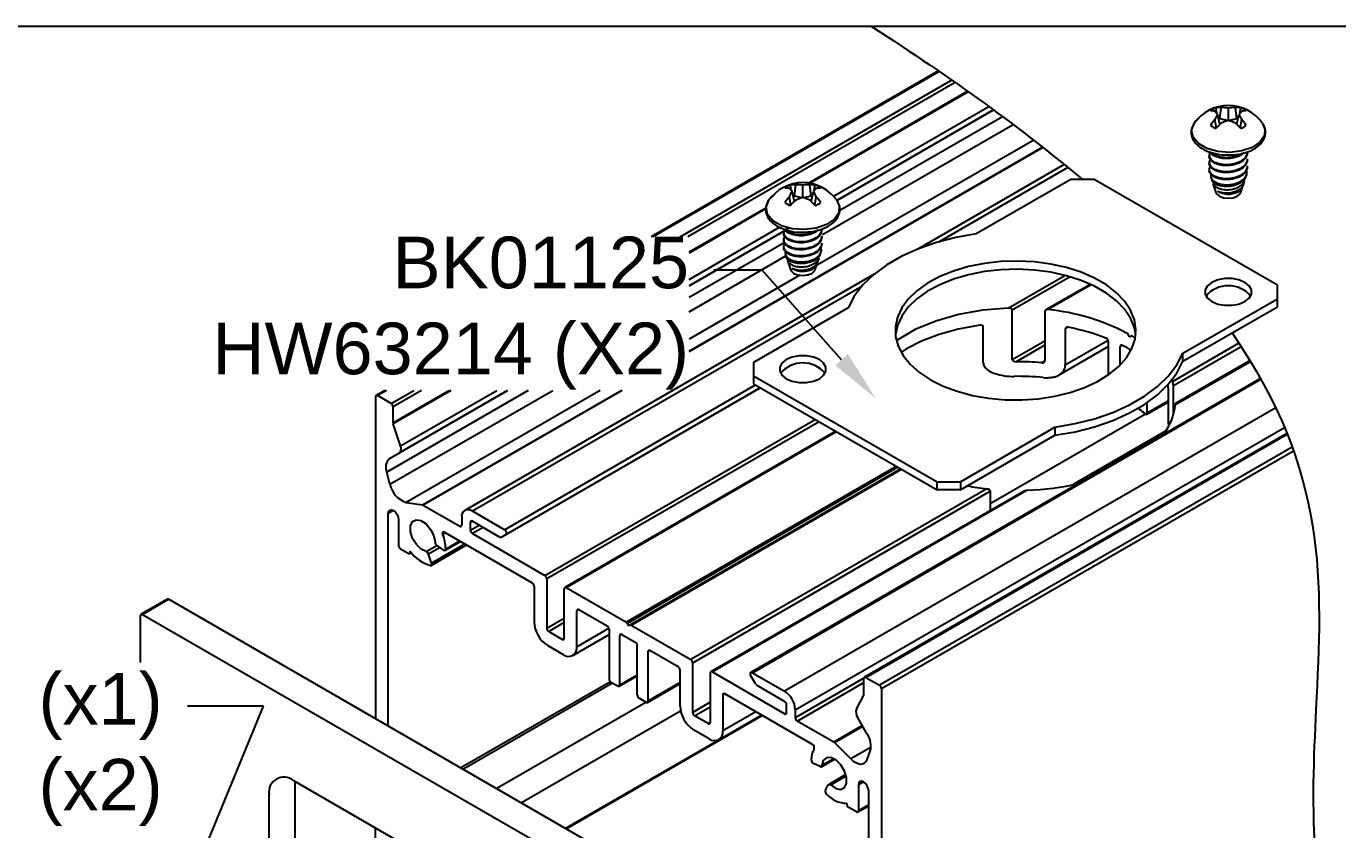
# Model space of a CAD drawing. Extents: x -1.1 to 11.2, y -6.8 to 0.
# Drawn here: x 1.461 to 6.228, y -2.922 to 0 of the extents above; entities that cross this region are included whole.
import ezdxf
from ezdxf import colors
from ezdxf.entities.mleader import LeaderData, LeaderLine
from ezdxf.math import Vec2, Vec3

# ---------------------------------------------------------------- set-up
doc = ezdxf.new("R2010")
doc.units = 0
doc.header["$LTSCALE"] = 0.5
doc.header["$MEASUREMENT"] = 0
for name, color, linetype in [('End Cap', 92, 'CONTINUOUS'), ('FAB DWG', 221, 'CONTINUOUS'), ('Hardware', 242, 'CONTINUOUS'), ('Housing', 150, 'CONTINUOUS')]:
    doc.layers.add(name, color=color, linetype=linetype)
doc.layers.add('Text-Unprinted', color=131, linetype='CONTINUOUS', plot=False)
doc.styles.add('LSAD_Standard', font='arial.ttf')

msp = doc.modelspace()

# ---------------------------------------------------------------- linework, layer by layer
at = {"layer": 'End Cap', "transparency": 16777216}
for p, q in [((1.9743, -2.0836), (1.8792, -2.1385)), ((1.9793, -2.084), (1.8842, -2.1389)), ((1.9793, -2.084), (3.8036, -3.1372)), ((1.8771, -2.314), (1.8771, -2.143)), ((1.8842, -2.1389), (3.7085, -3.1921)), ((2.4322, -2.7425), (3.1605, -3.1629)), ((2.4389, -3.2834), (2.4389, -2.7464)), ((2.3438, -3.2285), (2.3438, -2.7935))]:
    msp.add_line(p, q, dxfattribs=at)
for centre, radius, start, end in [((1.9763, -2.0881), 0.00503, 54.3824, 114.3071), ((1.8814, -2.1423), 0.00437, 50.7967, 189.214), ((2.3977, -2.7848), 0.0546, 50.7967, 189.214)]:
    msp.add_arc(centre, radius, start, end, dxfattribs=at)
at = {"layer": 'Hardware', "transparency": 16777216}
for p, q in [((5.8002, -0.3567), (5.7916, -0.32)), ((5.8003, -0.3368), (5.7948, -0.3337)), ((5.8003, -0.3368), (5.8048, -0.2962)), ((5.8307, -0.3425), (5.8307, -0.2975)), ((5.861, -0.3368), (5.8565, -0.2962)), ((5.8665, -0.3337), (5.861, -0.3368)), ((5.8611, -0.3567), (5.8697, -0.32)), ((5.8725, -0.317), (5.8761, -0.2966)), ((5.7872, -0.3698), (5.7819, -0.3392)), ((5.8278, -0.3434), (5.8003, -0.3368)), ((5.861, -0.3368), (5.8335, -0.3434)), ((5.8741, -0.3698), (5.8794, -0.3392)), ((5.9548, -0.3532), (5.9561, -0.3551)), ((5.7617, -0.4699), (5.7617, -0.4731)), ((5.8997, -0.4604), (5.8997, -0.4572)), ((5.7617, -0.4955), (5.7617, -0.4987)), ((5.8997, -0.4859), (5.8997, -0.4827)), ((5.8997, -0.5114), (5.8997, -0.5082)), ((5.2579, -0.5572), (4.9144, -0.7555)), ((5.3428, -0.5572), (5.2579, -0.5572)), ((6.0092, -0.9419), (5.3428, -0.5572)), ((5.7678, -0.5503), (5.7708, -0.5595)), ((5.7748, -0.5717), (5.7855, -0.6041)), ((5.8852, -0.5757), (5.8896, -0.5623)), ((5.8947, -0.5466), (5.8966, -0.5409)), ((4.2534, -0.6373), (4.2449, -0.6006)), ((4.2535, -0.6175), (4.2481, -0.6143)), ((4.2535, -0.6175), (4.258, -0.5768)), ((4.281, -0.6241), (4.2535, -0.6175)), ((4.2839, -0.6231), (4.2839, -0.5781)), ((4.3142, -0.6175), (4.2867, -0.6241)), ((4.3142, -0.6175), (4.3097, -0.5768)), ((4.3197, -0.6143), (4.3142, -0.6175)), ((4.3143, -0.6373), (4.3229, -0.6006)), ((4.3257, -0.5976), (4.3293, -0.5773)), ((5.8759, -0.6041), (5.8826, -0.5836)), ((4.2404, -0.6505), (4.2352, -0.6199)), ((4.3273, -0.6505), (4.3326, -0.6199)), ((4.4081, -0.6338), (4.4094, -0.6358)), ((4.2149, -0.7506), (4.2149, -0.7538)), ((4.3529, -0.741), (4.3529, -0.7378)), ((4.2149, -0.7761), (4.2149, -0.7793)), ((4.3529, -0.7665), (4.3529, -0.7633)), ((4.3529, -0.7921), (4.3529, -0.7889)), ((4.221, -0.831), (4.224, -0.8401)), ((4.2281, -0.8524), (4.2387, -0.8847)), ((4.3384, -0.8563), (4.3428, -0.8429)), ((4.3479, -0.8273), (4.3498, -0.8215)), ((4.3291, -0.8847), (4.3358, -0.8643)), ((6.0092, -0.9909), (6.0092, -0.9419)), ((5.6657, -1.1892), (6.0092, -0.9909)), ((6.0092, -1.0202), (6.0092, -0.9909)), ((4.4488, -1.0243), (4.1053, -1.2226)), ((5.6657, -1.2185), (6.0092, -1.0202)), ((5.6657, -1.2185), (5.6657, -1.1892)), ((4.1053, -1.2226), (4.1053, -1.2715)), ((4.1053, -1.2715), (4.7718, -1.6563)), ((4.1053, -1.2715), (4.1053, -1.3009)), ((4.1053, -1.3009), (4.7718, -1.6856)), ((4.8566, -1.6563), (5.2001, -1.458)), ((5.2001, -1.458), (5.2001, -1.4873)), ((4.8566, -1.6856), (5.2001, -1.4873)), ((4.7718, -1.6563), (4.8566, -1.6563)), ((4.7718, -1.6856), (4.7718, -1.6563)), ((4.8566, -1.6563), (4.8566, -1.6856)), ((4.8566, -1.6856), (4.7718, -1.6856))]:
    msp.add_line(p, q, dxfattribs=at)
at = {"layer": 'Hardware', "transparency": 16777216, "flags": 128}
for points in [[(5.9561, -0.3551), (5.9634, -0.3723), (5.9615, -0.3977), (5.9455, -0.4213), (5.9171, -0.4407), (5.8793, -0.4537), (5.8362, -0.4589), (5.7925, -0.4558), (5.7529, -0.4446), (5.7218, -0.4267), (5.7025, -0.4038), (5.697, -0.3786), (5.7061, -0.3538), (5.7065, -0.3532)], [(5.7855, -0.6041), (5.7882, -0.6093), (5.7981, -0.618)], [(5.7981, -0.618), (5.8131, -0.6237), (5.8307, -0.6257), (5.8483, -0.6237), (5.8632, -0.618), (5.8732, -0.6093), (5.8759, -0.6041)], [(4.4094, -0.6358), (4.4166, -0.6529), (4.4148, -0.6783), (4.3987, -0.702), (4.3703, -0.7214), (4.3325, -0.7344), (4.2894, -0.7396), (4.2457, -0.7364), (4.2062, -0.7253), (4.175, -0.7073), (4.1557, -0.6845), (4.1502, -0.6593), (4.1593, -0.6344), (4.1597, -0.6338)], [(4.9144, -0.7555), (4.8407, -0.7683), (4.7702, -0.7862), (4.7041, -0.809), (4.6434, -0.8364), (4.5889, -0.8678), (4.5416, -0.9029), (4.5021, -0.941), (4.471, -0.9817), (4.4488, -1.0243)], [(4.7479, -1.2853), (4.794, -1.3084), (4.8452, -1.3276), (4.9005, -1.3425), (4.9588, -1.3528), (5.0191, -1.3583), (5.0802, -1.3589), (5.1407, -1.3547), (5.1997, -1.3455), (5.2559, -1.3318), (5.3082, -1.3136), (5.3556, -1.2914), (5.3973, -1.2657), (5.4323, -1.2368), (5.46, -1.2054), (5.4799, -1.1721), (5.4915, -1.1375), (5.4947, -1.1023), (5.4894, -1.0672), (5.4756, -1.0329), (5.4538, -1), (5.4242, -0.9692), (5.3874, -0.941), (5.3443, -0.9161), (5.2955, -0.8949), (5.2422, -0.8778), (5.1852, -0.8652), (5.1257, -0.8573), (5.0649, -0.8542), (5.0039, -0.856), (4.944, -0.8628), (4.8863, -0.8742), (4.8319, -0.8902), (4.7819, -0.9105), (4.7373, -0.9345), (4.6989, -0.9619), (4.6674, -0.9921), (4.6436, -1.0245), (4.6278, -1.0585), (4.6204, -1.0935), (4.6214, -1.1287), (4.631, -1.1635), (4.6488, -1.1972), (4.6746, -1.2292), (4.7079, -1.2587), (4.7479, -1.2853)], [(4.2387, -0.8847), (4.2414, -0.89), (4.2513, -0.8986)], [(4.2513, -0.8986), (4.2663, -0.9043), (4.2839, -0.9064), (4.3015, -0.9043), (4.3164, -0.8986), (4.3264, -0.89), (4.3291, -0.8847)], [(5.494, -1.1214), (5.4894, -1.0965), (5.4756, -1.0622), (5.4538, -1.0293), (5.4242, -0.9985), (5.3874, -0.9703), (5.3443, -0.9454), (5.2955, -0.9242), (5.2422, -0.9071), (5.1852, -0.8945), (5.1257, -0.8866), (5.0649, -0.8835), (5.0039, -0.8854), (4.944, -0.8921), (4.8863, -0.9036), (4.8319, -0.9196), (4.7819, -0.9398), (4.7373, -0.9638), (4.6989, -0.9912), (4.6674, -1.0214), (4.6436, -1.0538), (4.6278, -1.0879), (4.6205, -1.1214)], [(5.7706, -1.0011), (5.7921, -1.0101), (5.8174, -1.0149), (5.844, -1.0149), (5.8692, -1.0101), (5.8908, -1.0011), (5.9064, -0.9887), (5.9146, -0.9741), (5.9146, -0.9587), (5.9064, -0.9441), (5.8908, -0.9317), (5.8692, -0.9227), (5.844, -0.9179), (5.8174, -0.9179), (5.7921, -0.9227), (5.7706, -0.9317), (5.7549, -0.9441), (5.7467, -0.9587), (5.7467, -0.9741), (5.7549, -0.9887), (5.7706, -1.0011)], [(5.2001, -1.458), (5.2738, -1.4452), (5.3443, -1.4272), (5.4104, -1.4044), (5.4711, -1.3771), (5.5256, -1.3457), (5.5729, -1.3106), (5.6124, -1.2724), (5.6435, -1.2318), (5.6657, -1.1892)], [(4.2238, -1.2817), (4.2453, -1.2908), (4.2706, -1.2955), (4.2972, -1.2955), (4.3225, -1.2908), (4.344, -1.2817), (4.3596, -1.2693), (4.3678, -1.2547), (4.3678, -1.2394), (4.3596, -1.2248), (4.344, -1.2124), (4.3225, -1.2033), (4.2972, -1.1986), (4.2706, -1.1986), (4.2453, -1.2033), (4.2238, -1.2124), (4.2081, -1.2248), (4.1999, -1.2394), (4.1999, -1.2547), (4.2081, -1.2693), (4.2238, -1.2817)], [(5.2001, -1.4873), (5.2738, -1.4745), (5.3443, -1.4565), (5.4104, -1.4337), (5.4711, -1.4064), (5.5256, -1.375), (5.5729, -1.3399), (5.6124, -1.3017), (5.6435, -1.2611), (5.6657, -1.2185)]]:
    msp.add_lwpolyline(points, dxfattribs=at)
at = {"layer": 'Hardware', "transparency": 16777216}
for centre, radius, start, end in [((5.8307, -0.4392), 0.151, 34.6954, 145.3046), ((5.8122, -0.3662), 0.0746, 111.1716, 128.8108), ((5.7685, -0.3724), 0.0644, 77.9581, 92.7317), ((5.716, -0.3795), 0.0962, 38.1959, 46.7537), ((5.9348, -0.4042), 0.1661, 149.5431, 156.9856), ((5.7966, -0.37), 0.0742, 83.6276, 98.756), ((5.8109, -0.4355), 0.1394, 81.8679, 92.5198), ((5.8504, -0.4355), 0.1394, 87.4802, 98.1321), ((5.8648, -0.37), 0.0742, 81.244, 96.3724), ((5.9453, -0.3795), 0.0962, 133.2463, 141.8041), ((5.7265, -0.4042), 0.1661, 23.0144, 30.4569), ((5.8491, -0.3662), 0.0746, 51.1892, 68.8284), ((5.8928, -0.3724), 0.0644, 87.2683, 102.0419), ((5.9252, -0.4677), 0.1924, 138.1029, 146.1149), ((5.8122, -0.3023), 0.0746, 231.1892, 248.8284), ((6.0041, -0.572), 0.2965, 132.217, 137.5485), ((5.8978, -0.5559), 0.2237, 107.4545, 114.5524), ((5.7636, -0.5559), 0.2237, 65.4476, 72.5455), ((5.6573, -0.572), 0.2965, 42.4515, 47.783), ((5.8491, -0.3023), 0.0746, 291.1716, 308.8108), ((5.7362, -0.4677), 0.1924, 33.8851, 41.8971), ((4.2839, -0.7198), 0.151, 34.6954, 145.3046), ((4.2654, -0.6468), 0.0746, 111.1716, 128.8108), ((4.2217, -0.653), 0.0644, 77.9581, 92.7317), ((4.1692, -0.6601), 0.0962, 38.1959, 46.7537), ((4.388, -0.6848), 0.1661, 149.5431, 156.9856), ((4.2498, -0.6506), 0.0742, 83.6276, 98.756), ((4.2641, -0.7161), 0.1394, 81.8679, 92.5198), ((4.3036, -0.7161), 0.1394, 87.4802, 98.1321), ((4.318, -0.6506), 0.0742, 81.244, 96.3724), ((4.3985, -0.6601), 0.0962, 133.2463, 141.8041), ((4.1797, -0.6848), 0.1661, 23.0144, 30.4569), ((4.3023, -0.6468), 0.0746, 51.1892, 68.8284), ((4.346, -0.653), 0.0644, 87.2683, 102.0419), ((5.8309, -0.5306), 0.0799, 240.7516, 295.3628), ((4.3784, -0.7484), 0.1924, 138.1029, 146.1149), ((4.2654, -0.5829), 0.0746, 231.1892, 248.8284), ((4.4573, -0.8527), 0.2965, 132.217, 137.5485), ((4.351, -0.8365), 0.2237, 107.4545, 114.5524), ((4.2168, -0.8365), 0.2237, 65.4476, 72.5455), ((4.1105, -0.8527), 0.2965, 42.4515, 47.783), ((4.3023, -0.5829), 0.0746, 291.1716, 308.8108), ((4.1894, -0.7484), 0.1924, 33.8851, 41.8971), ((4.2841, -0.8113), 0.0799, 240.7516, 295.3628), ((5.8307, -1.0497), 0.1062, 40.2275, 139.7725), ((4.2839, -1.3303), 0.1062, 40.2275, 139.7725)]:
    msp.add_arc(centre, radius, start, end, dxfattribs=at)
for points, knots in [([(5.7889, -0.3169), (5.7887, -0.3158), (5.7875, -0.3091), (5.7863, -0.3023), (5.7853, -0.2966)], [0, 0, 0, 0, 0.160299, 1, 1, 1, 1]), ([(5.7264, -0.3338), (5.7251, -0.3345), (5.7136, -0.3411), (5.7018, -0.358), (5.6935, -0.3834), (5.6987, -0.409), (5.7153, -0.4317), (5.7418, -0.4503), (5.7766, -0.4628), (5.8054, -0.4687), (5.821, -0.4681), (5.823, -0.468)], [0, 0, 0, 0, 0.0186088, 0.1641351, 0.2911291, 0.4254508, 0.5576173, 0.6950227, 0.8370815, 0.9795225, 1, 1, 1, 1]), ([(5.823, -0.468), (5.8347, -0.4681), (5.8603, -0.4682), (5.8975, -0.4593), (5.9307, -0.4439), (5.954, -0.4231), (5.9661, -0.3984), (5.9668, -0.3744), (5.9585, -0.361), (5.9551, -0.3556)], [0, 0, 0, 0, 0.133436, 0.289698, 0.446963, 0.605898, 0.746971, 0.897236, 1, 1, 1, 1]), ([(5.8996, -0.4604), (5.8986, -0.4662), (5.8965, -0.4777), (5.8806, -0.4925), (5.8578, -0.5029), (5.8307, -0.5077), (5.8036, -0.5061), (5.7803, -0.4989), (5.7661, -0.4874), (5.76, -0.4777), (5.7617, -0.4732), (5.7617, -0.4731)], [0, 0, 0, 0, 0.125929, 0.250016, 0.374103, 0.501465, 0.623764, 0.750016, 0.876268, 0.998566, 1, 1, 1, 1]), ([(5.8996, -0.4572), (5.8986, -0.463), (5.8965, -0.4745), (5.8806, -0.4893), (5.8578, -0.4997), (5.8307, -0.5045), (5.8036, -0.5029), (5.7805, -0.4957), (5.7655, -0.4841), (5.7596, -0.4706), (5.764, -0.4625), (5.7661, -0.4587)], [0, 0, 0, 0, 0.114105, 0.226541, 0.338977, 0.454381, 0.565196, 0.679594, 0.793992, 0.904807, 1, 1, 1, 1]), ([(5.8871, -0.4589), (5.8847, -0.4614), (5.8778, -0.469), (5.8574, -0.4773), (5.8308, -0.4822), (5.8034, -0.4805), (5.781, -0.4733), (5.7671, -0.4641), (5.7652, -0.4576), (5.7647, -0.4557)], [0, 0, 0, 0, 0.086174, 0.253931, 0.426117, 0.591457, 0.762141, 0.932825, 1, 1, 1, 1]), ([(5.8807, -0.4618), (5.8803, -0.4623), (5.875, -0.4675), (5.8572, -0.4739), (5.8308, -0.4791), (5.8036, -0.4773), (5.7802, -0.4703), (5.7713, -0.4622), (5.7669, -0.4581)], [0, 0, 0, 0, 0.0163842, 0.2115655, 0.4118993, 0.6042675, 0.8028541, 1, 1, 1, 1]), ([(5.8996, -0.4859), (5.8986, -0.4917), (5.8965, -0.5033), (5.8806, -0.518), (5.8578, -0.5284), (5.8307, -0.5333), (5.8036, -0.5316), (5.7803, -0.5244), (5.7661, -0.5129), (5.76, -0.5032), (5.7617, -0.4987), (5.7617, -0.4987)], [0, 0, 0, 0, 0.125929, 0.250016, 0.374103, 0.501465, 0.623764, 0.750016, 0.876268, 0.998566, 1, 1, 1, 1]), ([(5.8996, -0.5114), (5.8986, -0.5172), (5.8965, -0.5288), (5.8806, -0.5435), (5.8578, -0.5539), (5.8307, -0.5588), (5.8036, -0.5571), (5.7803, -0.5499), (5.7661, -0.5384), (5.76, -0.5287), (5.7617, -0.5242), (5.7617, -0.5242)], [0, 0, 0, 0, 0.125929, 0.250016, 0.374103, 0.501465, 0.623764, 0.750016, 0.876268, 0.998566, 1, 1, 1, 1]), ([(5.8996, -0.4827), (5.8986, -0.4885), (5.8965, -0.5001), (5.8806, -0.5148), (5.8578, -0.5252), (5.8307, -0.5301), (5.8036, -0.5284), (5.7805, -0.5212), (5.7655, -0.5096), (5.7596, -0.4961), (5.764, -0.488), (5.7661, -0.4842)], [0, 0, 0, 0, 0.114105, 0.226541, 0.338977, 0.454381, 0.565196, 0.679594, 0.793992, 0.904807, 1, 1, 1, 1]), ([(5.8996, -0.5082), (5.8986, -0.514), (5.8965, -0.5256), (5.8806, -0.5403), (5.8578, -0.5508), (5.8307, -0.5556), (5.8036, -0.5539), (5.7805, -0.5467), (5.7655, -0.5352), (5.7596, -0.5217), (5.764, -0.5135), (5.7661, -0.5097)], [0, 0, 0, 0, 0.114105, 0.226541, 0.338977, 0.454381, 0.565196, 0.679594, 0.793992, 0.904807, 1, 1, 1, 1]), ([(5.7683, -0.5389), (5.768, -0.5394), (5.7655, -0.5434), (5.7676, -0.5518), (5.7751, -0.5624), (5.7897, -0.5707), (5.8088, -0.5759), (5.8307, -0.5771), (5.8529, -0.5739), (5.8728, -0.5666), (5.8882, -0.5559), (5.8969, -0.5426), (5.8994, -0.5313), (5.8965, -0.5253), (5.8958, -0.5238)], [0, 0, 0, 0, 0.013832, 0.106811, 0.199678, 0.294132, 0.388835, 0.483454, 0.579421, 0.675847, 0.772213, 0.869693, 0.96784, 1, 1, 1, 1]), ([(5.894, -0.5464), (5.8928, -0.5499), (5.8899, -0.558), (5.8772, -0.5689), (5.859, -0.5777), (5.8377, -0.5826), (5.816, -0.5832), (5.7962, -0.5796), (5.7812, -0.5727), (5.7726, -0.5653), (5.7718, -0.5605), (5.7716, -0.5592)], [0, 0, 0, 0, 0.092827, 0.219103, 0.345319, 0.468376, 0.591571, 0.714714, 0.834915, 0.955029, 1, 1, 1, 1]), ([(5.7752, -0.5716), (5.7752, -0.572), (5.7754, -0.5757), (5.7818, -0.5823), (5.794, -0.5896), (5.8113, -0.5941), (5.8307, -0.5951), (5.8504, -0.5921), (5.8684, -0.5855), (5.8816, -0.5758), (5.8887, -0.5675), (5.8892, -0.5627), (5.8892, -0.5622)], [0, 0, 0, 0, 0.014888, 0.132648, 0.252677, 0.373069, 0.493329, 0.615512, 0.738359, 0.861115, 0.985452, 1, 1, 1, 1]), ([(4.1796, -0.6144), (4.1783, -0.6152), (4.1668, -0.6218), (4.155, -0.6387), (4.1467, -0.6641), (4.1519, -0.6897), (4.1685, -0.7123), (4.195, -0.7309), (4.2298, -0.7434), (4.2586, -0.7494), (4.2742, -0.7487), (4.2762, -0.7486)], [0, 0, 0, 0, 0.0186088, 0.1641351, 0.2911291, 0.4254508, 0.5576173, 0.6950227, 0.8370815, 0.9795225, 1, 1, 1, 1]), ([(4.2421, -0.5976), (4.2419, -0.5965), (4.2407, -0.5897), (4.2395, -0.5829), (4.2385, -0.5773)], [0, 0, 0, 0, 0.160299, 1, 1, 1, 1]), ([(5.8844, -0.5755), (5.8838, -0.5777), (5.8821, -0.584), (5.8727, -0.5932), (5.858, -0.6014), (5.8401, -0.6065), (5.8217, -0.6079), (5.8044, -0.6057), (5.796, -0.6021), (5.7919, -0.6003)], [0, 0, 0, 0, 0.08427, 0.241288, 0.398255, 0.551499, 0.704037, 0.856546, 1, 1, 1, 1]), ([(5.8651, -0.6028), (5.8693, -0.6), (5.8776, -0.5945), (5.8809, -0.5872), (5.8825, -0.5836)], [0, 0, 0, 0, 0.510845, 1, 1, 1, 1]), ([(4.2762, -0.7486), (4.288, -0.7487), (4.3135, -0.7488), (4.3508, -0.7399), (4.3839, -0.7245), (4.4072, -0.7037), (4.4193, -0.679), (4.4201, -0.655), (4.4117, -0.6417), (4.4083, -0.6363)], [0, 0, 0, 0, 0.133436, 0.289698, 0.446963, 0.605898, 0.746971, 0.897236, 1, 1, 1, 1]), ([(4.3528, -0.741), (4.3518, -0.7468), (4.3497, -0.7584), (4.3338, -0.7731), (4.311, -0.7835), (4.2839, -0.7884), (4.2568, -0.7867), (4.2336, -0.7795), (4.2193, -0.768), (4.2132, -0.7583), (4.2149, -0.7538), (4.2149, -0.7538)], [0, 0, 0, 0, 0.125929, 0.250016, 0.374103, 0.501465, 0.623764, 0.750016, 0.876268, 0.998566, 1, 1, 1, 1]), ([(4.3528, -0.7378), (4.3518, -0.7436), (4.3497, -0.7552), (4.3338, -0.7699), (4.311, -0.7804), (4.2839, -0.7852), (4.2568, -0.7835), (4.2337, -0.7763), (4.2187, -0.7648), (4.2128, -0.7513), (4.2172, -0.7431), (4.2193, -0.7393)], [0, 0, 0, 0, 0.114105, 0.226541, 0.338977, 0.454381, 0.565196, 0.679594, 0.793992, 0.904807, 1, 1, 1, 1]), ([(4.3403, -0.7395), (4.338, -0.7421), (4.331, -0.7496), (4.3106, -0.7579), (4.284, -0.7629), (4.2567, -0.7612), (4.2342, -0.754), (4.2203, -0.7448), (4.2185, -0.7382), (4.2179, -0.7364)], [0, 0, 0, 0, 0.086174, 0.253931, 0.426117, 0.591457, 0.762141, 0.932825, 1, 1, 1, 1]), ([(4.3339, -0.7425), (4.3335, -0.7429), (4.3282, -0.7481), (4.3104, -0.7546), (4.284, -0.7597), (4.2569, -0.7579), (4.2334, -0.751), (4.2245, -0.7428), (4.2201, -0.7387)], [0, 0, 0, 0, 0.0163842, 0.2115655, 0.4118993, 0.6042675, 0.8028541, 1, 1, 1, 1]), ([(4.3528, -0.7665), (4.3518, -0.7723), (4.3497, -0.7839), (4.3338, -0.7986), (4.311, -0.8091), (4.2839, -0.8139), (4.2568, -0.8122), (4.2336, -0.805), (4.2193, -0.7935), (4.2132, -0.7838), (4.2149, -0.7794), (4.2149, -0.7793)], [0, 0, 0, 0, 0.125929, 0.250016, 0.374103, 0.501465, 0.623764, 0.750016, 0.876268, 0.998566, 1, 1, 1, 1]), ([(4.3528, -0.792), (4.3518, -0.7979), (4.3497, -0.8094), (4.3338, -0.8242), (4.311, -0.8346), (4.2839, -0.8394), (4.2568, -0.8377), (4.2336, -0.8306), (4.2193, -0.819), (4.2132, -0.8094), (4.2149, -0.8049), (4.2149, -0.8048)], [0, 0, 0, 0, 0.125929, 0.250016, 0.374103, 0.501465, 0.623764, 0.750016, 0.876268, 0.998566, 1, 1, 1, 1]), ([(4.3528, -0.7633), (4.3518, -0.7692), (4.3497, -0.7807), (4.3338, -0.7955), (4.311, -0.8059), (4.2839, -0.8107), (4.2568, -0.809), (4.2337, -0.8019), (4.2187, -0.7903), (4.2128, -0.7768), (4.2172, -0.7686), (4.2193, -0.7649)], [0, 0, 0, 0, 0.114105, 0.226541, 0.338977, 0.454381, 0.565196, 0.679594, 0.793992, 0.904807, 1, 1, 1, 1]), ([(4.3528, -0.7889), (4.3518, -0.7947), (4.3497, -0.8062), (4.3338, -0.821), (4.311, -0.8314), (4.2839, -0.8362), (4.2568, -0.8345), (4.2337, -0.8274), (4.2187, -0.8158), (4.2128, -0.8023), (4.2172, -0.7941), (4.2193, -0.7904)], [0, 0, 0, 0, 0.114105, 0.226541, 0.338977, 0.454381, 0.565196, 0.679594, 0.793992, 0.904807, 1, 1, 1, 1]), ([(4.2215, -0.8195), (4.2212, -0.8201), (4.2187, -0.8241), (4.2208, -0.8325), (4.2283, -0.843), (4.2429, -0.8513), (4.2621, -0.8565), (4.2839, -0.8577), (4.3061, -0.8545), (4.326, -0.8472), (4.3414, -0.8365), (4.3501, -0.8233), (4.3527, -0.8119), (4.3497, -0.8059), (4.349, -0.8044)], [0, 0, 0, 0, 0.013832, 0.106811, 0.199678, 0.294132, 0.388835, 0.483454, 0.579421, 0.675847, 0.772213, 0.869693, 0.96784, 1, 1, 1, 1]), ([(4.3472, -0.827), (4.346, -0.8305), (4.3431, -0.8387), (4.3304, -0.8495), (4.3123, -0.8583), (4.2909, -0.8633), (4.2692, -0.8638), (4.2494, -0.8602), (4.2344, -0.8533), (4.2258, -0.846), (4.225, -0.8412), (4.2248, -0.8399)], [0, 0, 0, 0, 0.092827, 0.219103, 0.345319, 0.468376, 0.591571, 0.714714, 0.834915, 0.955029, 1, 1, 1, 1]), ([(4.2284, -0.8523), (4.2284, -0.8527), (4.2286, -0.8564), (4.235, -0.8629), (4.2473, -0.8702), (4.2645, -0.8747), (4.2839, -0.8757), (4.3037, -0.8727), (4.3216, -0.8661), (4.3348, -0.8564), (4.3419, -0.8481), (4.3424, -0.8433), (4.3424, -0.8428)], [0, 0, 0, 0, 0.014888, 0.132648, 0.252677, 0.373069, 0.493329, 0.615512, 0.738359, 0.861115, 0.985452, 1, 1, 1, 1]), ([(4.3376, -0.8561), (4.337, -0.8583), (4.3353, -0.8647), (4.3259, -0.8738), (4.3112, -0.8821), (4.2933, -0.8872), (4.2749, -0.8885), (4.2576, -0.8864), (4.2492, -0.8827), (4.2451, -0.881)], [0, 0, 0, 0, 0.08427, 0.241288, 0.398255, 0.551499, 0.704037, 0.856546, 1, 1, 1, 1]), ([(4.3183, -0.8835), (4.3225, -0.8806), (4.3308, -0.8751), (4.3341, -0.8678), (4.3357, -0.8642)], [0, 0, 0, 0, 0.510845, 1, 1, 1, 1])]:
    msp.add_open_spline(points, degree=3, knots=knots, dxfattribs=at)
at = {"layer": 'Housing', "transparency": 16777216}
for p, q in [((4.7771, -0.1627), (3.7332, -0.7653)), ((4.7798, -0.1645), (3.7391, -0.7653)), ((3.838, -0.7653), (4.8248, -0.1957)), ((4.8376, -0.2046), (3.8663, -0.7653)), ((4.3049, -0.5702), (4.8829, -0.2365)), ((4.8862, -0.2388), (4.3106, -0.5711)), ((4.3953, -0.6178), (4.9599, -0.2919)), ((4.9774, -0.3046), (4.4078, -0.6334)), ((4.4078, -0.6334), (4.9774, -0.3046)), ((5.0103, -0.3289), (4.4189, -0.6703)), ((4.3559, -0.7579), (5.0489, -0.3578)), ((5.1233, -0.4146), (4.3338, -0.8704)), ((3.8705, -1.1814), (5.1554, -0.4397)), ((5.1571, -0.441), (3.8705, -1.1837)), ((5.2342, -0.5027), (4.7016, -0.8102)), ((5.2476, -0.5136), (4.7793, -0.7839)), ((3.8705, -0.821), (4.1493, -0.66)), ((4.1489, -0.6645), (3.8705, -0.8252)), ((3.8705, -0.9208), (4.199, -0.7312)), ((4.2171, -0.7435), (3.8705, -0.9436)), ((3.8705, -0.9436), (4.2171, -0.7435)), ((4.2347, -0.7333), (4.22, -0.7418)), ((4.216, -0.7875), (3.8705, -0.9869)), ((3.8705, -1.0381), (4.2224, -0.835)), ((4.5435, -0.9014), (3.0553, -1.7605)), ((4.2735, -0.9052), (3.8705, -1.1378)), ((4.4981, -0.9463), (3.0828, -1.7633)), ((5.0304, -1.0247), (5.2363, -0.9059)), ((5.2552, -0.9113), (5.0452, -1.0325)), ((5.329, -0.9388), (5.1677, -1.0319)), ((5.3323, -0.9402), (5.176, -1.0305)), ((5.8692, -1.1528), (5.6286, -1.2917)), ((5.6308, -1.3068), (5.877, -1.1647)), ((5.6385, -1.3758), (5.9109, -1.2186)), ((5.9094, -1.2161), (5.639, -1.3722)), ((5.9475, -1.2811), (4.0955, -2.3502)), ((4.1005, -2.3507), (5.9489, -1.2836)), ((2.765, -1.3242), (2.7331, -1.3426)), ((2.7709, -1.3242), (2.7381, -1.3431)), ((3.2862, -1.3242), (2.7715, -1.6214)), ((2.7822, -1.5719), (3.2111, -1.3242)), ((2.7833, -1.6657), (3.3748, -1.3242)), ((2.7876, -1.3717), (2.8699, -1.3242)), ((2.8982, -1.3242), (2.7947, -1.384)), ((2.7947, -1.442), (2.9987, -1.3242)), ((3.006, -1.3242), (2.7954, -1.4458)), ((3.2111, -1.3242), (2.8175, -1.5515)), ((2.8217, -1.5262), (3.1716, -1.3242)), ((3.5476, -1.3242), (2.8422, -1.7314)), ((2.9016, -1.7408), (3.6231, -1.3242)), ((3.6271, -1.3242), (2.904, -1.7417)), ((3.1874, -1.858), (4.1289, -1.3145)), ((3.2001, -1.831), (4.1119, -1.3046)), ((4.1289, -1.3145), (3.2051, -1.8478)), ((2.7311, -1.3472), (2.7311, -2.518)), ((2.7876, -1.3717), (2.7381, -1.3431)), ((2.7947, -1.442), (2.7947, -1.384)), ((3.3462, -1.997), (4.3287, -1.4298)), ((6.0029, -1.3879), (4.2178, -2.4184)), ((2.8217, -1.5262), (2.7954, -1.4458)), ((4.3428, -1.438), (3.3533, -2.0092)), ((4.4036, -1.473), (3.419, -2.0414)), ((4.4065, -1.4747), (3.424, -2.0419)), ((4.2566, -2.4858), (6.0348, -1.4593)), ((6.0437, -1.4807), (4.508, -2.3672)), ((4.513, -2.3677), (6.0448, -1.4834)), ((2.7822, -1.5719), (2.8175, -1.5515)), ((6.0627, -1.5303), (4.5625, -2.3963)), ((4.5695, -2.4086), (6.0675, -1.5438)), ((3.6403, -2.1667), (4.6228, -1.5996)), ((4.6298, -1.6036), (3.6453, -2.172)), ((4.6398, -1.6094), (3.6553, -2.1778)), ((3.6603, -2.1783), (4.6428, -1.6111)), ((2.7833, -1.6657), (2.7715, -1.6214)), ((4.953, -1.6817), (3.8766, -2.3031)), ((3.8836, -2.3154), (4.9649, -1.6912)), ((5.0882, -1.6902), (3.9494, -2.3475)), ((3.9544, -2.348), (5.0986, -1.6874)), ((2.7958, -1.7614), (2.777, -1.7722)), ((2.8422, -1.7314), (2.9016, -1.7408)), ((2.904, -1.7417), (3.0369, -1.8184)), ((3.2001, -1.831), (3.0828, -1.7633)), ((2.777, -2.5446), (2.777, -1.7722)), ((2.8146, -1.7939), (2.8146, -1.8878)), ((3.044, -1.7857), (3.044, -1.8143)), ((3.0828, -1.8), (3.0758, -1.8041)), ((3.0758, -1.8327), (3.0758, -1.8041)), ((3.0828, -1.8), (3.1824, -1.8575)), ((2.986, -1.8421), (2.9755, -1.8482)), ((2.9817, -1.8396), (3.3003, -2.0235)), ((3.0369, -1.8184), (3.044, -1.8143)), ((3.0758, -1.8327), (3.1076, -1.8143)), ((3.1217, -1.8225), (3.0828, -1.8449)), ((3.0828, -1.8449), (3.3462, -1.997)), ((3.1874, -1.858), (3.2051, -1.8478)), ((2.8217, -1.9), (2.8499, -1.9164)), ((2.9154, -1.9106), (2.954, -1.8882)), ((2.9653, -1.8959), (2.9239, -1.9198)), ((2.933, -1.9604), (3.0619, -1.8859)), ((2.9344, -1.952), (3.0554, -1.8821)), ((2.9536, -1.8879), (2.9784, -1.9048)), ((2.984, -1.9057), (3.0401, -1.8733)), ((2.9861, -1.901), (3.0371, -1.8716)), ((2.8549, -1.9169), (2.8606, -1.9136)), ((2.857, -1.9123), (2.857, -1.9091)), ((2.857, -1.9123), (2.8587, -1.9113)), ((2.9344, -1.952), (2.9239, -1.9198)), ((3.3074, -2.0358), (3.3074, -2.1664)), ((3.3533, -2.0092), (3.3533, -2.1889)), ((3.417, -2.2256), (3.417, -2.046)), ((3.6403, -2.1667), (3.424, -2.0419)), ((3.47, -2.1215), (3.4629, -2.1256)), ((3.4629, -2.2562), (3.4629, -2.1256)), ((3.47, -2.1215), (3.5725, -2.1807)), ((3.3533, -2.1889), (3.417, -2.1521)), ((3.417, -2.1685), (3.3604, -2.2011)), ((3.4629, -2.2562), (3.579, -2.1892)), ((3.6453, -2.172), (3.6503, -2.1807)), ((3.6553, -2.1778), (3.6503, -2.1807)), ((3.6603, -2.1783), (3.8766, -2.3031)), ((3.3604, -2.2011), (3.4099, -2.2297)), ((3.4099, -2.2297), (3.417, -2.2256)), ((3.4484, -2.2883), (3.5796, -2.2125)), ((3.5796, -2.1929), (3.5796, -2.3726)), ((3.6256, -2.2113), (3.6185, -2.2154)), ((3.6185, -2.395), (3.6185, -2.2154)), ((3.6256, -2.2113), (3.675, -2.2399)), ((3.3568, -2.2521), (3.4134, -2.2848)), ((3.6821, -2.4317), (3.6821, -2.2521)), ((3.721, -2.2746), (3.7281, -2.2705)), ((3.721, -2.2746), (3.721, -2.4542)), ((3.8306, -2.3297), (3.7281, -2.2705)), ((3.8836, -2.495), (3.8836, -2.3154)), ((3.5849, -2.3835), (3.0414, -2.6972)), ((3.6164, -2.3996), (3.6821, -2.3617)), ((3.6185, -2.395), (3.6821, -2.3583)), ((3.8377, -2.4726), (3.8377, -2.3419)), ((3.9473, -2.3521), (3.9473, -2.5318)), ((4.2178, -2.5001), (3.9544, -2.348)), ((4.1132, -2.3924), (4.0955, -2.3618)), ((4.1005, -2.3507), (4.2178, -2.4184)), ((4.506, -2.3704), (4.2566, -2.5144)), ((4.5059, -2.4299), (4.5059, -2.3718)), ((4.513, -2.3677), (4.5625, -2.3963)), ((3.0488, -2.7015), (3.592, -2.3879)), ((3.5867, -2.3848), (3.6114, -2.3991)), ((3.7189, -2.4588), (3.8377, -2.3902)), ((3.8377, -2.3868), (3.721, -2.4542)), ((3.9932, -2.4317), (4.0003, -2.4276)), ((4.3189, -2.6116), (4.0003, -2.4276)), ((4.2178, -2.4552), (4.1182, -2.3977)), ((4.2637, -2.5266), (4.5059, -2.3868)), ((4.5695, -2.4086), (4.5695, -4.0098)), ((3.1699, -2.7714), (3.7131, -2.4578)), ((3.7139, -2.4583), (3.6892, -2.444)), ((3.9473, -2.4583), (3.8836, -2.495)), ((3.8907, -2.5073), (3.9473, -2.4746)), ((3.9932, -2.4317), (3.9932, -2.5624)), ((4.2248, -2.496), (4.2248, -2.4674)), ((4.4789, -2.4829), (4.5052, -2.4329)), ((3.8399, -2.4907), (3.2618, -2.8244)), ((3.4238, -2.918), (4.1368, -2.5064)), ((3.9402, -2.5358), (3.8907, -2.5073)), ((3.9787, -2.5944), (4.134, -2.5048)), ((4.1135, -2.493), (3.9932, -2.5624)), ((4.2248, -2.496), (4.2178, -2.5001)), ((4.2566, -2.4858), (4.2566, -2.5144)), ((4.5184, -2.5742), (4.4831, -2.513)), ((3.9437, -2.591), (3.8872, -2.5583)), ((3.9473, -2.5318), (3.9402, -2.5358)), ((4.3966, -2.6033), (4.2637, -2.5266)), ((4.5006, -2.5433), (4.3966, -2.6033)), ((4.399, -2.6052), (4.502, -2.5458)), ((3.4209, -2.9163), (3.9765, -2.5956)), ((4.4584, -2.6644), (4.399, -2.6052)), ((4.3514, -2.6925), (4.3991, -2.665)), ((4.3965, -2.6635), (4.3534, -2.6883)), ((4.5318, -2.622), (4.4584, -2.6644)), ((4.5173, -2.6667), (4.5291, -2.636)), ((4.347, -2.6923), (4.3222, -2.6805)), ((4.3662, -2.7785), (4.3767, -2.7585)), ((4.4405, -2.7211), (4.3781, -2.757)), ((4.3852, -2.7591), (4.4419, -2.7264)), ((4.5048, -2.7479), (4.486, -2.7588)), ((4.486, -2.7588), (4.486, -2.8527)), ((4.5236, -3.8922), (4.5236, -2.7805)), ((4.4436, -2.8282), (4.4436, -2.825)), ((4.4789, -2.8568), (4.4507, -2.8404)), ((4.4839, -2.8573), (4.5236, -2.8344)), ((4.5236, -2.831), (4.486, -2.8527)), ((2.7311, -3.4528), (2.7311, -2.915))]:
    msp.add_line(p, q, dxfattribs=at)
at = {"layer": 'Housing', "linetype": 'Continuous', "lineweight": 25, "transparency": 16777216}
for p, q in [((5.0452, -1.2121), (5.0452, -1.0325)), ((5.1641, -1.0373), (5.1641, -1.217)), ((4.94, -1.2239), (4.94, -1.0933)), ((5.2486, -1.0947), (5.238, -1.1009)), ((5.0452, -1.2121), (5.1641, -1.1435)), ((5.238, -1.1009), (5.238, -1.2315)), ((5.238, -1.2315), (5.3934, -1.1418)), ((5.4711, -1.1295), (5.4761, -1.1267)), ((5.1641, -1.1598), (5.0597, -1.2201)), ((5.2155, -1.2682), (5.3942, -1.165)), ((5.3942, -1.1454), (5.3942, -1.2676)), ((5.4456, -1.1606), (5.438, -1.165)), ((5.438, -1.2303), (5.438, -1.165)), ((5.152, -1.224), (5.1641, -1.217)), ((5.6127, -1.4478), (5.6127, -1.3172)), ((5.6308, -1.4136), (5.6308, -1.3068)), ((5.5339, -1.411), (5.6127, -1.3655)), ((5.6127, -1.3621), (5.5356, -1.4067)), ((5.5356, -1.4067), (5.5356, -1.3675)), ((4.9649, -1.7351), (5.529, -1.4095)), ((5.6026, -1.4731), (5.2672, -1.6667)), ((4.9649, -1.6912), (4.9649, -1.7613))]:
    msp.add_line(p, q, dxfattribs=at)
at = {"layer": 'Housing', "linetype": 'Continuous', "lineweight": 25, "transparency": 16777216, "flags": 128}
for points in [[(5.0304, -1.0247), (4.9386, -1.0322), (4.8501, -1.0481), (4.7672, -1.072), (4.692, -1.1032), (4.6265, -1.1411), (4.6251, -1.1422)], [(4.9214, -1.0877), (4.8485, -1.1015), (4.7796, -1.1209), (4.7156, -1.1453), (4.6579, -1.1745), (4.6422, -1.1848)]]:
    msp.add_lwpolyline(points, dxfattribs=at)
at = {"layer": 'Housing', "transparency": 16777216, "flags": 128}
for points in [[(2.777, -1.7722), (2.7785, -1.7647), (2.7825, -1.76), (2.7886, -1.7589), (2.7958, -1.7614), (2.803, -1.7672), (2.8091, -1.7754), (2.8132, -1.7848), (2.8146, -1.7939)], [(2.9154, -1.9106), (2.8969, -1.9019), (2.8792, -1.885), (2.8654, -1.8626), (2.8578, -1.8386), (2.8576, -1.8171), (2.8649, -1.8015), (2.8784, -1.7947), (2.896, -1.7977), (2.9145, -1.81), (2.9309, -1.8295), (2.9425, -1.853), (2.9472, -1.8765)], [(2.9755, -1.8482), (2.9748, -1.8458), (2.9746, -1.8436), (2.9749, -1.8416), (2.9756, -1.8401), (2.9767, -1.8391), (2.9782, -1.8386), (2.9799, -1.8388), (2.9817, -1.8396)], [(3.2051, -1.8478), (3.2064, -1.8466), (3.2071, -1.8447), (3.2072, -1.8424), (3.2067, -1.8398), (3.2056, -1.8371), (3.2041, -1.8346), (3.2022, -1.8325), (3.2001, -1.831)], [(2.9784, -1.9048), (2.9799, -1.9056), (2.9813, -1.906), (2.9826, -1.9061), (2.9838, -1.9058), (2.9848, -1.9051), (2.9855, -1.904), (2.986, -1.9026), (2.9861, -1.901)], [(2.9304, -1.9608), (2.9317, -1.9608), (2.9329, -1.9604), (2.9338, -1.9597), (2.9345, -1.9586), (2.9349, -1.9572), (2.935, -1.9556), (2.9349, -1.9538), (2.9344, -1.952)], [(4.0955, -2.3618), (4.0942, -2.3591), (4.0935, -2.3565), (4.0934, -2.354), (4.0939, -2.352), (4.095, -2.3506), (4.0965, -2.3498), (4.0984, -2.3499), (4.1005, -2.3507)], [(4.3852, -2.7591), (4.4037, -2.7718), (4.4214, -2.7752), (4.4352, -2.7688), (4.4428, -2.7537), (4.443, -2.7323), (4.4357, -2.7084), (4.4222, -2.6859), (4.4046, -2.6686), (4.3861, -2.6595), (4.3697, -2.6601), (4.3581, -2.6703), (4.3534, -2.6883)], [(4.4584, -2.6644), (4.4671, -2.6721), (4.4761, -2.6778), (4.485, -2.6815), (4.4935, -2.683), (4.5013, -2.6821), (4.508, -2.6791), (4.5134, -2.6739), (4.5173, -2.6667)], [(4.3767, -2.7585), (4.3774, -2.7576), (4.3782, -2.757), (4.3792, -2.7566), (4.3803, -2.7566), (4.3815, -2.7568), (4.3827, -2.7573), (4.384, -2.7581), (4.3852, -2.7591)], [(4.5236, -2.7805), (4.5221, -2.7713), (4.5181, -2.762), (4.512, -2.7537), (4.5048, -2.7479), (4.4976, -2.7454), (4.4915, -2.7466), (4.4874, -2.7513), (4.486, -2.7588)]]:
    msp.add_lwpolyline(points, dxfattribs=at)
at = {"layer": 'Housing', "linetype": 'Continuous', "lineweight": 25, "transparency": 16777216}
for centre, radius, start, end in [((5.0987, -1.8081), 0.7815, 62.3806, 84.3179), ((5.0973, -1.8845), 0.8041, 68.9712, 79.1506), ((5.3255, -1.4153), 0.3273, 59.445, 61.6363), ((5.1998, -1.6435), 0.5419, 59.289, 63.0257), ((5.0646, -2.2097), 0.9896, 84.935, 90.2868), ((5.0646, -2.2625), 0.9894, 84.5781, 90.7016), ((5.3255, -1.4153), 0.3273, 22.1751, 23.5319), ((5.409, -1.3466), 0.2313, 323.2895, 352.7525), ((5.2539, -1.7575), 0.4436, 51.5552, 55.036), ((5.07, -0.7593), 0.9286, 271.7682, 283.5529), ((5.0304, -0.904), 0.7815, 259.0161, 264.3179)]:
    msp.add_arc(centre, radius, start, end, dxfattribs=at)
at = {"layer": 'Housing', "transparency": 16777216}
for centre, radius, start, end in [((2.7354, -1.3465), 0.00437, 50.7967, 189.214), ((2.7793, -1.3847), 0.0154, 2.6055, 57.3945), ((2.8072, -1.4418), 0.0125, 180.8303, 198.7806), ((2.8108, -1.6039), 0.043, 131.7023, 203.9301), ((2.803, -1.5361), 0.0211, 313.2543, 27.733), ((2.8702, -1.6471), 0.0889, 192.0987, 251.6377), ((2.9003, -1.7478), 0.00711, 59.0454, 79.976), ((3.0677, -1.7819), 0.024, 50.7967, 189.214), ((3.0801, -1.8034), 0.00437, 50.7967, 189.214), ((2.832, -1.9044), 0.1541, 1.2573, 21.4114), ((3.0396, -1.815), 0.00437, 230.7967, 9.214), ((3.0911, -1.832), 0.0154, 182.6055, 237.3945), ((3.1854, -1.8534), 0.00503, 234.3818, 294.314), ((2.8299, -1.8871), 0.0154, 182.6055, 237.3945), ((2.9628, -1.8752), 0.0157, 184.5411, 234.1691), ((2.8527, -1.913), 0.00437, 230.7967, 9.214), ((2.9621, -1.8379), 0.1269, 214.1538, 255.5396), ((2.9106, -1.9235), 0.0137, 15.3631, 69.7786), ((3.338, -2.0099), 0.0154, 2.6055, 57.3945), ((3.292, -2.0365), 0.0154, 2.6055, 57.3945), ((3.4213, -2.0453), 0.00437, 50.7967, 189.214), ((3.4672, -2.1249), 0.00437, 50.7967, 189.214), ((3.4148, -2.1615), 0.1076, 182.6055, 237.3945), ((3.3687, -2.1882), 0.0154, 182.6055, 237.3945), ((3.5642, -2.1936), 0.0154, 2.6055, 57.3945), ((3.6327, -2.179), 0.0144, 28.8556, 58.0453), ((3.6574, -2.1824), 0.00503, 54.3818, 114.314), ((3.4126, -2.2263), 0.00437, 230.7967, 9.214), ((3.6228, -2.2147), 0.00437, 50.7967, 189.214), ((3.6668, -2.2528), 0.0154, 2.6055, 57.3945), ((3.4327, -2.2611), 0.0306, 230.7967, 9.214), ((3.7253, -2.2739), 0.00437, 50.7967, 189.214), ((3.8223, -2.3426), 0.0154, 2.6055, 57.3945), ((3.8683, -2.3161), 0.0154, 2.6055, 57.3945), ((3.5949, -2.3719), 0.0154, 182.6055, 237.3945), ((3.9516, -2.3514), 0.00437, 50.7967, 189.214), ((4.5102, -2.3711), 0.00437, 50.7967, 189.214), ((3.6142, -2.3957), 0.00437, 230.7967, 9.214), ((3.9976, -2.431), 0.00437, 50.7967, 189.214), ((4.1258, -2.3854), 0.0144, 208.8556, 238.0453), ((4.1722, -2.4896), 0.0845, 2.6055, 57.3945), ((4.4993, -2.43), 0.0066, 334.0641, 1.5682), ((4.5542, -2.4093), 0.0154, 2.6055, 57.3945), ((3.6975, -2.4311), 0.0154, 182.6055, 237.3945), ((3.7167, -2.4549), 0.00437, 230.7967, 9.214), ((3.9451, -2.4677), 0.1076, 182.6055, 237.3945), ((4.2095, -2.4681), 0.0154, 2.6055, 57.3945), ((3.899, -2.4943), 0.0154, 182.6055, 237.3945), ((4.2205, -2.4967), 0.00437, 230.7967, 9.214), ((4.272, -2.5137), 0.0154, 182.6055, 237.3945), ((4.5109, -2.4938), 0.0338, 161.2244, 214.7514), ((3.943, -2.5324), 0.00437, 230.7967, 9.214), ((3.9631, -2.5673), 0.0306, 230.7967, 9.214), ((4.454, -2.6172), 0.0774, 345.8864, 33.7246), ((4.3125, -2.6232), 0.0133, 341.9852, 60.9859), ((4.3906, -2.6136), 0.0119, 44.5969, 59.4302), ((4.3882, -2.6654), 0.0737, 148.8325, 181.9333), ((4.3296, -2.6673), 0.0151, 182.1454, 240.5902), ((4.3492, -2.6888), 0.00422, 237.714, 6.1642), ((4.3788, -2.7821), 0.0131, 164.2517, 229.0173), ((4.4414, -2.732), 0.093, 220.1349, 271.3741), ((4.4589, -2.8275), 0.0154, 182.6055, 237.3945), ((4.4817, -2.8534), 0.00437, 230.7967, 9.214)]:
    msp.add_arc(centre, radius, start, end, dxfattribs=at)
at = {"layer": 'Housing', "linetype": 'Continuous', "lineweight": 25, "transparency": 16777216}
msp.add_ellipse((5.0645, -1.3643), major_axis=(-0.4066, 0.7042), ratio=0.577335, start_param=4.712348, end_param=4.724646, dxfattribs=at)
at = {"layer": 'Housing', "color": 1, "transparency": 16777216}
msp.add_open_spline([(4.5322, 0), (4.8307, -0.1924), (5.0754, -0.369), (5.3003, -0.5572)], degree=3, dxfattribs=at)
at = {"layer": 'Housing', "linetype": 'Continuous', "lineweight": 25, "transparency": 16777216}
for points, knots in [([(5.0452, -1.0325), (5.0452, -1.0311), (5.0446, -1.0299), (5.0426, -1.0277), (5.0413, -1.0269), (5.037, -1.0251), (5.0337, -1.0246), (5.0304, -1.0247)], [0, 0, 0, 0, 0.25, 0.25, 0.5, 0.5, 1, 1, 1, 1]), ([(5.176, -1.0305), (5.1732, -1.0301), (5.1703, -1.0305), (5.1658, -1.0329), (5.1641, -1.0349), (5.1641, -1.0373)], [0, 0, 0, 0, 0.5, 0.5, 1, 1, 1, 1]), ([(4.94, -1.0933), (4.94, -1.0916), (4.9388, -1.0903), (4.936, -1.0886), (4.9343, -1.088), (4.929, -1.087), (4.9252, -1.0871), (4.9214, -1.0877)], [0, 0, 0, 0, 0.25, 0.25, 0.5, 0.5, 1, 1, 1, 1]), ([(5.2486, -1.0947), (5.246, -1.0942), (5.2434, -1.0944), (5.2393, -1.0966), (5.238, -1.0986), (5.238, -1.1009)], [0, 0, 0, 0, 0.5, 0.5, 1, 1, 1, 1]), ([(5.3942, -1.1454), (5.3942, -1.1432), (5.3933, -1.1407), (5.3902, -1.1365), (5.388, -1.1347), (5.3858, -1.1339)], [0, 0, 0, 0, 0.5, 0.5, 1, 1, 1, 1]), ([(5.4456, -1.1606), (5.4436, -1.1596), (5.4417, -1.1595), (5.4389, -1.1611), (5.438, -1.1628), (5.438, -1.165)], [0, 0, 0, 0, 0.5, 0.5, 1, 1, 1, 1]), ([(4.94, -1.2239), (4.94, -1.2289), (4.9415, -1.2336), (4.9466, -1.2419), (4.9502, -1.2456), (4.9623, -1.255), (4.9724, -1.2596), (4.9936, -1.2666), (5.005, -1.2692), (5.0284, -1.2726), (5.0403, -1.2734), (5.0525, -1.2733)], [0, 0, 0, 0, 0.125, 0.125, 0.25, 0.25, 0.5, 0.5, 0.75, 0.75, 1, 1, 1, 1]), ([(5.0452, -1.2121), (5.0452, -1.2135), (5.0458, -1.2147), (5.0477, -1.2168), (5.049, -1.2177), (5.0532, -1.2196), (5.0564, -1.2201), (5.0597, -1.2201)], [0, 0, 0, 0, 0.25, 0.25, 0.5, 0.5, 1, 1, 1, 1]), ([(5.152, -1.224), (5.1549, -1.2242), (5.1578, -1.2238), (5.1625, -1.2215), (5.1641, -1.2194), (5.1641, -1.217)], [0, 0, 0, 0, 0.5, 0.5, 1, 1, 1, 1]), ([(5.1581, -1.2776), (5.168, -1.2786), (5.1777, -1.2785), (5.1917, -1.2766), (5.1963, -1.2757), (5.2049, -1.2731), (5.209, -1.2716), (5.2204, -1.2657), (5.2267, -1.2605), (5.2334, -1.2507), (5.2351, -1.2472), (5.2374, -1.2397), (5.238, -1.2356), (5.238, -1.2315)], [0, 0, 0, 0, 0.25, 0.25, 0.375, 0.375, 0.5, 0.5, 0.75, 0.75, 0.875, 0.875, 1, 1, 1, 1]), ([(5.6127, -1.3172), (5.6127, -1.3149), (5.6123, -1.312), (5.611, -1.3067), (5.6101, -1.3044), (5.6092, -1.3029)], [0, 0, 0, 0, 0.5, 0.5, 1, 1, 1, 1]), ([(5.6308, -1.3068), (5.6308, -1.3044), (5.6305, -1.3012), (5.6297, -1.2957), (5.6292, -1.2934), (5.6286, -1.2917)], [0, 0, 0, 0, 0.5, 0.5, 1, 1, 1, 1]), ([(5.6385, -1.3758), (5.6386, -1.3745), (5.6388, -1.3725), (5.639, -1.3723), (5.639, -1.3722)], [0, 0, 0, 0, 0.660035, 1, 1, 1, 1]), ([(5.5033, -1.3878), (5.5034, -1.388), (5.5035, -1.3882), (5.5048, -1.3907), (5.5064, -1.3928), (5.5081, -1.3939)], [0.4590065, 0.4590065, 0.4590065, 0.4590065, 0.5, 0.5, 1, 1, 1, 1]), ([(5.5297, -1.4101), (5.5313, -1.4113), (5.5328, -1.4116), (5.535, -1.4104), (5.5356, -1.4088), (5.5356, -1.4067)], [0, 0, 0, 0, 0.5, 0.5, 1, 1, 1, 1]), ([(4.953, -1.6817), (4.9559, -1.6821), (4.9587, -1.6831), (4.9632, -1.6864), (4.9649, -1.6888), (4.9649, -1.6912)], [0, 0, 0, 0, 0.5, 0.5, 1, 1, 1, 1]), ([(5.0882, -1.6902), (5.0882, -1.6901), (5.0896, -1.689), (5.0933, -1.688), (5.0969, -1.6876), (5.0986, -1.6874)], [0, 0, 0, 0, 0.028435, 0.515108, 1, 1, 1, 1])]:
    msp.add_open_spline(points, degree=3, knots=knots, dxfattribs=at)
for points in [[(5.4661, -1.1209), (5.4647, -1.1186), (5.4629, -1.1167), (5.461, -1.1157)], [(5.481, -1.1272), (5.4792, -1.1261), (5.4774, -1.1259), (5.4761, -1.1267)]]:
    msp.add_open_spline(points, degree=3, dxfattribs=at)
at = {"layer": 'Housing', "color": 1, "transparency": 16777216}
msp.add_open_spline([(5.8441, -1.1155), (6.1949, -1.6257), (6.138, -2.5994), (6.0811, -4.046), (7.6509, -4.7943)], degree=3, knots=[0.597018, 0.597018, 0.597018, 0.597018, 1, 1.599652, 1.599652, 1.599652, 1.599652], dxfattribs=at)
at = {"layer": 'Text-Unprinted', "ltscale": 0.5, "transparency": 16777216}
msp.add_lwpolyline([(0, 0), (11.1642, 0), (11.1642, -6.81), (0, -6.81)], close=True, dxfattribs=at)

# ---------------------------------------------------------------- leaders
at = {"layer": 'FAB DWG', "ltscale": 0.5, "transparency": 16777216}
ml = msp.add_multileader_mtext('Standard', dxfattribs=at)
ml.set_content('\\A1;BK01125\\PHW63214 (X2)', color=256, style='LSAD_Standard')
ml.set_leader_properties()
ml.build(insert=Vec2(0, 0))
ml.multileader.update_dxf_attribs({"text_left_attachment_type": 2, "dogleg_length": 0.36, "arrow_head_size": 0.1875})
ctx = ml.context
ctx.base_point, ctx.char_height, ctx.arrow_head_size, ctx.landing_gap_size, ctx.plane_origin = Vec3(2.0785, -1.0449), 0.1875, 0.1875, 0.09, Vec3(3.3751, 13.121)
ctx.left_attachment, ctx.text_align_type = 2, 2
notes = []
notes.append((ctx, [(1, (1, 1, 0), (4.1357, -0.8866), (-1, 0), 0.1752, [(1, [(4.5492, -1.3531)], 0, [])])]))
ctx.mtext.insert, ctx.mtext.width, ctx.mtext.defined_height, ctx.mtext.alignment, ctx.mtext.flow_direction = Vec3(3.8705, -0.7653), 2.358491, 0.5589, 3, 5
ml = msp.add_multileader_mtext('Standard', dxfattribs=at)
ml.set_content('\\A1;CV00267 (x1)\\PHW63214 (x2)', color=256, style='LSAD_Standard')
ml.set_leader_properties()
ml.build(insert=Vec2(0, 0))
ml.multileader.update_dxf_attribs({"text_left_attachment_type": 2, "dogleg_length": 0.36, "arrow_head_size": 0.1875})
ctx = ml.context
ctx.base_point, ctx.char_height, ctx.arrow_head_size, ctx.landing_gap_size, ctx.plane_origin = Vec3(0.2087, -2.6325), 0.1875, 0.1875, 0.09, Vec3(0.7334, 12.78)
ctx.left_attachment, ctx.text_align_type = 2, 2
notes.append((ctx, [(1, (1, 1, 0), (2.3242, -2.473), (-1, 0), 0.2772, [(0, [(1.9804, -3.3063)], 0, [])])]))
ctx.mtext.insert, ctx.mtext.width, ctx.mtext.defined_height, ctx.mtext.alignment, ctx.mtext.flow_direction = Vec3(1.957, -2.3517), 1.904564, 0.4885, 3, 5
for ctx, leaders in notes:
    for number, flags, end, landing, length, lines in leaders:
        leader = LeaderData()
        leader.index, (leader.has_last_leader_line, leader.has_dogleg_vector, leader.attachment_direction) = number, flags
        leader.last_leader_point, leader.dogleg_vector, leader.dogleg_length = Vec3(end), Vec3(landing), length
        for number, points, colour, breaks in lines:
            line = LeaderLine()
            line.index, line.vertices, line.color, line.breaks = number, Vec3.list(points), colors.encode_raw_color(colour), breaks
            leader.lines.append(line)
        ctx.leaders.append(leader)

doc.saveas('drawing.dxf')
